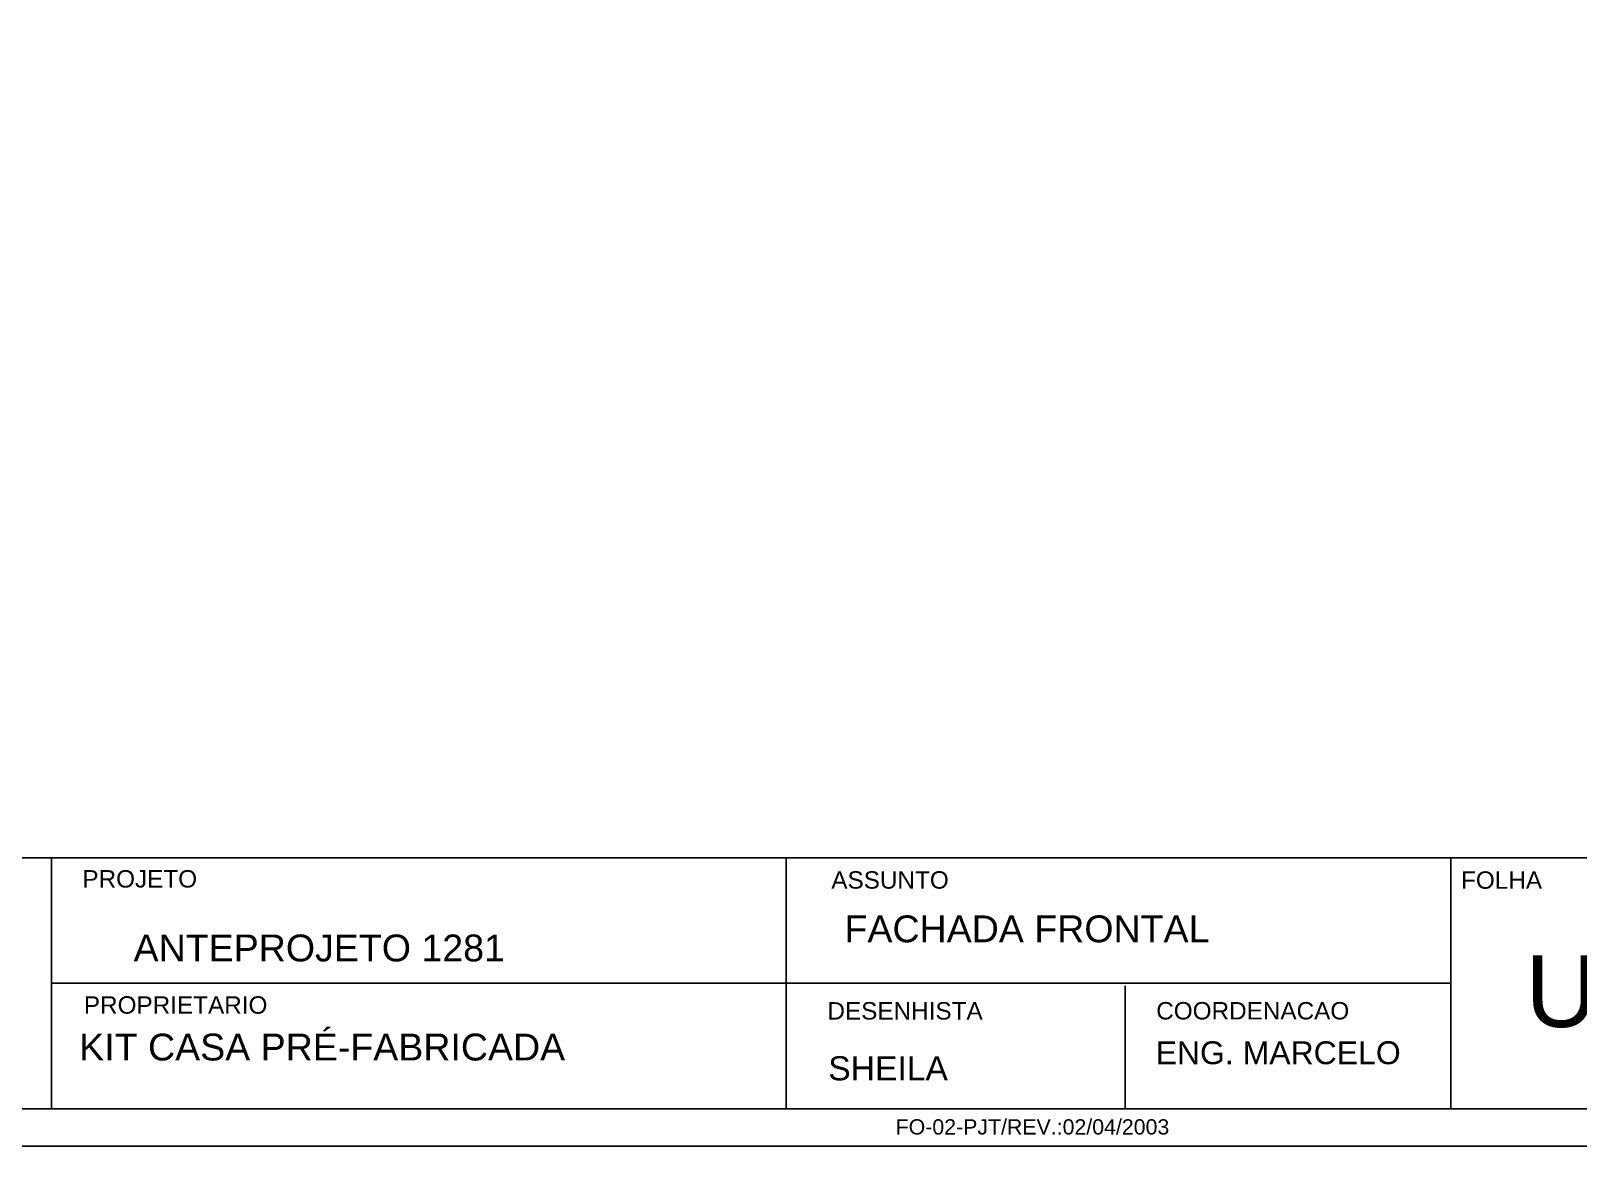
# Model space of a CAD drawing. Extents: x -135.4 to -46.2, y 65.4 to 86.5.
# Drawn here: x -131.47 to -123.94, y 67.77 to 73.2 of the extents above; entities that cross this region are included whole.
import ezdxf

# ---------------------------------------------------------------- set-up
doc = ezdxf.new("R2010")
doc.units = 0
doc.header["$LTSCALE"] = 0.25
doc.header["$MEASUREMENT"] = 0
for name, color, linetype in [('LINHAS02', 4, 'CONTINUOUS'), ('LINHAS08', 2, 'CONTINUOUS'), ('TEXTO', 3, 'CONTINUOUS'), ('TEXTO1', 3, 'CONTINUOUS'), ('TEXTO5', 5, 'CONTINUOUS')]:
    doc.layers.add(name, color=color, linetype=linetype)
doc.styles.add('Arial', font='ARIAL.TTF')

msp = doc.modelspace()

# ---------------------------------------------------------------- linework, layer by layer
at = {"layer": 'LINHAS02'}
for p, q in [((-135.204, 69.1769), (-122.8848, 69.1769)), ((-131.3713, 69.1769), (-131.3713, 67.9556))]:
    msp.add_line(p, q, dxfattribs=at)
msp.add_lwpolyline([(-118.0245, 67.9556), (-135.204, 67.9556), (-135.204, 79.673), (-118.0245, 79.673)], close=True, dxfattribs=at)
at = {"layer": 'LINHAS08'}
for p, q in [((-127.797, 69.1769), (-127.797, 67.9556)), ((-124.5632, 67.9556), (-124.5632, 69.1769)), ((-131.3713, 68.5662), (-127.797, 68.5662)), ((-127.797, 68.5662), (-124.5632, 68.5662)), ((-126.1476, 68.554), (-126.1476, 67.9556))]:
    msp.add_line(p, q, dxfattribs=at)
msp.add_lwpolyline([(-117.8431, 67.7741), (-135.3854, 67.7741), (-135.3854, 79.8544), (-117.8431, 79.8544)], close=True, dxfattribs=at)

# ---------------------------------------------------------------- texts
at = {"layer": 'TEXTO', "style": 'Arial'}
for s, height, p in [('FACHADA FRONTAL ', 0.130738, (-127.5135, 68.7657)), ('ANTEPROJETO 1281', 0.130738, (-130.9721, 68.6726)), ('KIT CASA PRÉ-FABRICADA', 0.130738, (-131.2368, 68.1905)), ('ENG. MARCELO', 0.111335, (-125.9999, 68.1725)), ('SHEILA', 0.11719, (-127.5926, 68.0939))]:
    msp.add_text(s, height=height, dxfattribs=at).set_placement(p)
at = {"layer": 'TEXTO1', "color": 2, "style": 'Arial'}
for s, height, p in [('PROJETO', 0.08461, (-131.2213, 69.0321)), ('ASSUNTO', 0.08461, (-127.5776, 69.0267)), ('FOLHA', 0.08461, (-124.5139, 69.0261)), ('PROPRIETARIO', 0.084614, (-131.2142, 68.4182)), ('DESENHISTA', 0.08461, (-127.5965, 68.3898)), ('COORDENACAO', 0.084614, (-125.9969, 68.3902)), ('FO-02-PJT/REV.:02/04/2003', 0.074223, (-127.2646, 67.8303))]:
    msp.add_text(s, height=height, dxfattribs=at).set_placement(p)
at = {"layer": 'TEXTO5', "style": 'Arial'}
msp.add_text('UN', height=0.34903, dxfattribs=at).set_placement((-124.2008, 68.3533))

doc.saveas('drawing.dxf')
